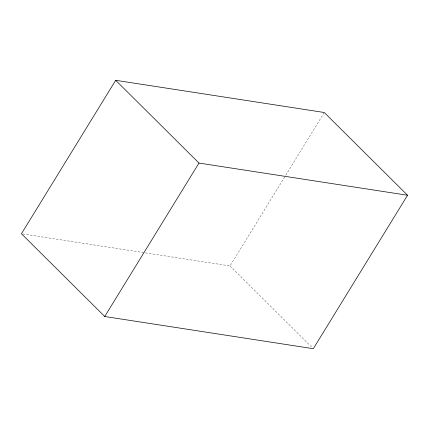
<?xml version="1.0" encoding="UTF-8"?>
<svg xmlns="http://www.w3.org/2000/svg" width="429" height="429" viewBox="0 0 429 429"><rect width="100%" height="100%" fill="white"/><g stroke="black" fill="none" stroke-linecap="round" stroke-linejoin="round"><path stroke-width="0.32" stroke-dasharray="2.15 1.61" d="M22.775 233.944L230.024 265.937L285.382 175.815M285.73 175.246L323.922 113.074M230.024 265.937L311.883 347.292"/><path stroke-width="0.64" d="M115.696 80.298L21.45 233.741L104.73 316.5L313.304 348.702L407.55 195.259L324.27 112.5L115.696 80.298L198.976 163.063L407.55 195.259M104.73 316.5L198.976 163.063"/></g></svg>
